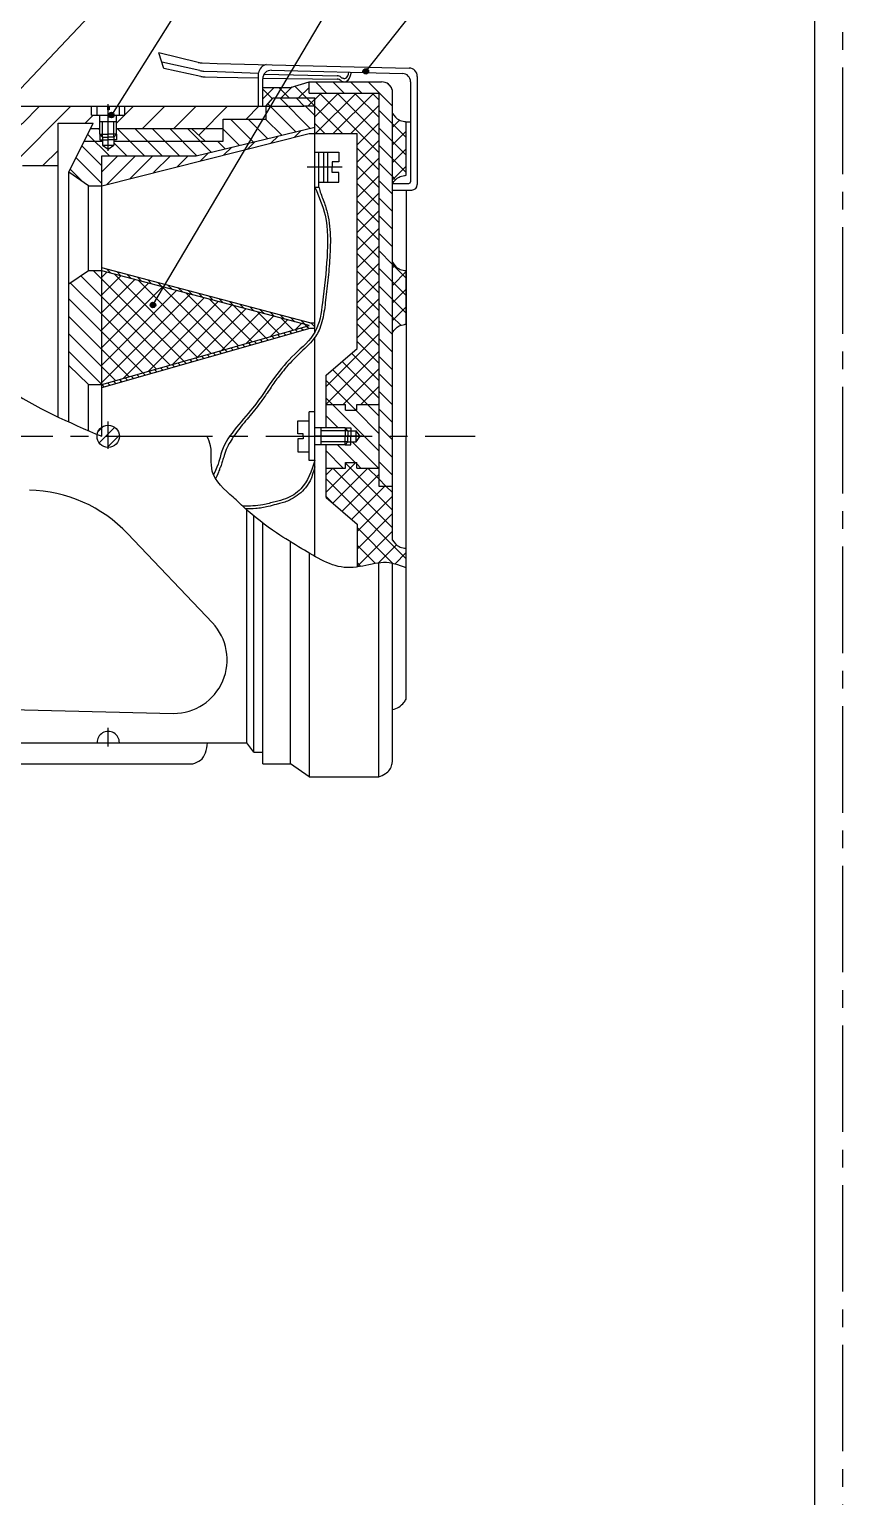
# Model space of a CAD drawing. Extents: x 8551 to 12754, y 3586 to 4451.
# Drawn here: x 10993.2 to 11138.8, y 4006.7 to 4269.3 of the extents above; entities that cross this region are included whole.
import ezdxf

# ---------------------------------------------------------------- set-up
doc = ezdxf.new("R2010")
doc.units = 0
doc.linetypes.add('CENTER2', pattern=[28.575, 19.05, -3.175, 3.175, -3.175])
for name, color, linetype in [('DUONGTAM', 3, 'CENTER2'), ('LIENDAM', 7, 'CONTINUOUS'), ('LIENMANH', 1, 'CONTINUOUS'), ('MATCAT', 5, 'CONTINUOUS'), ('TEXT', 6, 'CONTINUOUS')]:
    doc.layers.add(name, color=color, linetype=linetype)
pattern_1 = [(45, (10203.5675, 3865.4532), (-1.571545, 1.571545), []), (135, (10203.5675, 3865.4532), (-1.571545, -1.571545), [])]

msp = doc.modelspace()

# ---------------------------------------------------------------- hatches: boundary and pattern name
at = {"layer": 'LIENDAM'}
h = msp.add_hatch(dxfattribs=at)
h.set_pattern_fill('ANSI31', color=5, scale=0.7, angle=90, style=0)
h.set_pattern_definition([(135, (10203.5675, 3865.4532), (-1.571545, -1.571545), [])])
h.paths.add_polyline_path([(11058.18, 4227.58), (11058.18, 4241.71), (11058.18, 4254.24), (11058.18, 4258.33, 0.349726), (11056.23, 4259.88), (11043.29, 4259.88), (11043.29, 4257.88), (11055.73, 4257.88), (11055.73, 4196.44), (11058.18, 4196.44), (11058.18, 4215.01)])
h.paths.add_polyline_path([(11058.18, 4196.44), (11055.73, 4196.44), (11055.73, 4190.76), (11055.73, 4187.54), (11058.18, 4187.54)])
for points in [[(11052.9, 4261.76, 1), (11053.9, 4261.76, 1)], [(11007.35, 4253.94, 1), (11008.35, 4253.94, 1)], [(11014.79, 4219.94, 1), (11015.79, 4219.94, 1)]]:
    msp.add_hatch(color=6, dxfattribs=at).paths.add_polyline_path(points)
h = msp.add_hatch(dxfattribs=at)
h.set_pattern_fill('ANSI31', color=5, scale=0.7, angle=90, style=0)
h.set_pattern_definition([(135, (4571.3073, 3865.4532), (-1.5715448, -1.5715448), [])])
h.paths.add_polyline_path([(11035.49, 4255.52), (11035.49, 4253.23), (11027.87, 4253.23), (11027.87, 4249.29), (11024.64, 4249.29), (11021.98, 4249.29), (11021.38, 4246.63), (11023.05, 4246.63), (11044.29, 4251.77), (11044.29, 4255.06), (11044.29, 4255.52), (11042.36, 4255.52)])
h.paths.add_polyline_path([(11042.36, 4255.52), (11040.95, 4257), (11036.8, 4257), (11035.49, 4255.52)])
h.paths.add_polyline_path([(11008.28, 4249.29), (11008.28, 4248.54), (11007.28, 4247.83), (11006.28, 4248.54), (11006.28, 4249.29), (11002.98, 4249.29), (11000.22, 4243.72), (11003.73, 4241.3), (11006.14, 4241.3), (11006.14, 4246.63), (11021.38, 4246.63), (11021.98, 4249.29)])
h.paths.add_polyline_path([(11008.78, 4251.52), (11008.78, 4250.5), (11008.78, 4249.5), (11008.28, 4249.5), (11008.28, 4249.29), (11021.98, 4249.29), (11022.44, 4251.28), (11022.18, 4251.52)])
h.paths.add_polyline_path([(11004.09, 4251.52), (11002.98, 4249.29), (11006.28, 4249.29), (11006.28, 4249.5), (11005.78, 4249.5), (11005.78, 4250.5), (11005.78, 4251.32), (11005.59, 4251.52)])
h.paths.add_polyline_path([(11024.64, 4249.29), (11022.44, 4251.28), (11021.98, 4249.29)], flags=17)
h.paths.add_polyline_path([(11008.78, 4250.5), (11008.28, 4250), (11008.28, 4249.5), (11008.78, 4249.5)], flags=17)
h.paths.add_polyline_path([(11005.78, 4249.5), (11006.28, 4249.5), (11006.28, 4250), (11005.78, 4250.5)], flags=16)
h = msp.add_hatch(dxfattribs=at)
h.set_pattern_fill('ANSI37', color=3, scale=0.7, style=0)
h.set_pattern_definition(pattern_1)
edge = h.paths.add_edge_path()
edge.add_spline(control_points=[(11060.63, 4226.08), (11060.53, 4226.1), (11060.09, 4226.18), (11059.08, 4226.36), (11058.53, 4227.11), (11058.18, 4227.58)], knot_values=[0, 0, 0, 0, 0.308957, 1.312772, 2.973523, 2.973523, 2.973523, 2.973523], degree=3, periodic=0)
edge.add_line((11058.18, 4227.58), (11058.18, 4215.01))
edge.add_spline(control_points=[(11058.18, 4215.01), (11058.53, 4215.48), (11059.08, 4216.23), (11060.09, 4216.41), (11060.53, 4216.49), (11060.63, 4216.51)], knot_values=[0, 0, 0, 0, 1.66075, 2.664566, 2.973523, 2.973523, 2.973523, 2.973523], degree=3, periodic=0)
edge.add_line((11060.63, 4216.51), (11060.63, 4226.08))
edge = h.paths.add_edge_path()
edge.add_spline(control_points=[(11060.63, 4252.74), (11060.53, 4252.76), (11060.09, 4252.83), (11059.08, 4253.02), (11058.53, 4253.77), (11058.18, 4254.24)], knot_values=[0, 0, 0, 0, 0.308957, 1.312772, 2.973523, 2.973523, 2.973523, 2.973523], degree=3, periodic=0)
edge.add_line((11058.18, 4254.24), (11058.18, 4241.71))
edge.add_spline(control_points=[(11058.18, 4241.71), (11058.53, 4242.13), (11059.08, 4242.88), (11060.09, 4243.07), (11060.53, 4243.15), (11060.63, 4243.17)], knot_values=[0, 0, 0, 0, 1.66075, 2.664566, 2.973523, 2.973523, 2.973523, 2.973523], degree=3, periodic=0)
edge.add_line((11060.63, 4243.17), (11060.63, 4252.74))
h = msp.add_hatch(dxfattribs=at)
h.set_pattern_fill('ANSI31', color=5, scale=0.7, angle=90, style=0)
h.set_pattern_definition([(135, (10697.9407, 3674.6949), (-1.571545, -1.571545), [])])
h.paths.add_polyline_path([(11003.73, 4226.08), (11000.22, 4223.65), (11000.22, 4209.1), (11003.73, 4205.71), (11006.14, 4205.71), (11006.14, 4226.08)])
h = msp.add_hatch(dxfattribs=at)
h.set_pattern_fill('ANSI31', color=5, scale=0.3, angle=90, style=0)
h.set_pattern_definition([(135, (10697.9407, 3674.6949), (-0.6735192, -0.6735192), [])])
h.paths.add_polyline_path([(11043.4, 4216.75), (11006.14, 4226.6), (11006.14, 4226.08), (11043.32, 4216.25), (11006.14, 4205.71), (11006.14, 4205.19), (11043.45, 4215.77), (11044.29, 4215.77), (11044.29, 4216.75)])
h = msp.add_hatch(dxfattribs=at)
h.set_pattern_fill('ANSI37', color=3, scale=0.7, angle=90, style=0)
h.set_pattern_definition([(135, (10697.9407, 3674.6949), (-1.571545, -1.571545), []), (225, (10697.9407, 3674.6949), (1.571545, -1.571545), [])])
h.paths.add_polyline_path([(11043.32, 4216.25), (11006.14, 4226.08), (11006.14, 4205.71)])
h = msp.add_hatch(dxfattribs=at)
h.set_pattern_fill('ANSI31', color=3, scale=0.5, angle=180, style=0)
h.set_pattern_definition([(225, (10706.4933, 3976.8995), (1.122532, -1.122532), [])])
h.paths.add_polyline_path([(11005.28, 4196.44), (11007.28, 4196.44), (11007.28, 4198.44, 0.414214)])
h.paths.add_polyline_path([(11005.28, 4196.44, 0.414214), (11007.28, 4194.44), (11007.28, 4196.44)])
h.paths.add_polyline_path([(11007.28, 4196.44), (11007.28, 4194.44, 0.414214), (11009.28, 4196.44)])
h.paths.add_polyline_path([(11007.28, 4198.44), (11007.28, 4196.44), (11009.28, 4196.44, 0.414214)])
h = msp.add_hatch(dxfattribs=at)
h.set_pattern_fill('ANSI37', color=3, scale=0.7, style=0)
h.set_pattern_definition(pattern_1)
h.paths.add_polyline_path([(11047.13, 4190.76), (11046.29, 4190.76), (11046.29, 4185.51), (11046.36, 4185.45)])
edge = h.paths.add_edge_path()
edge.add_line((11055.73, 4187.54), (11055.73, 4190.76))
edge.add_line((11055.73, 4190.76), (11053.24, 4190.76))
edge.add_line((11053.24, 4190.76), (11051.77, 4190.76))
edge.add_line((11051.77, 4190.76), (11051.77, 4191.76))
edge.add_line((11051.77, 4191.76), (11049.77, 4191.76))
edge.add_line((11049.77, 4191.76), (11049.77, 4190.76))
edge.add_line((11049.77, 4190.76), (11047.13, 4190.76))
edge.add_line((11047.13, 4190.76), (11046.36, 4185.45))
edge.add_line((11046.36, 4185.45), (11051.85, 4180.71))
edge.add_line((11051.85, 4180.71), (11051.85, 4173.05))
edge.add_spline(control_points=[(11051.85, 4173.05), (11052.74, 4173.17), (11054.33, 4173.53), (11057.28, 4174.1), (11059.29, 4173.39), (11060.63, 4172.9)], knot_values=[0, 0, 0, 0, 2.695181, 4.757551, 8.918012, 8.918012, 8.918012, 8.918012], degree=3, periodic=0)
edge.add_line((11060.63, 4172.9), (11060.63, 4176.37))
edge.add_spline(control_points=[(11060.63, 4176.37), (11060.53, 4176.38), (11060.09, 4176.46), (11059.08, 4176.65), (11058.53, 4177.4), (11058.18, 4177.87)], knot_values=[0, 0, 0, 0, 0.308957, 1.312772, 2.973523, 2.973523, 2.973523, 2.973523], degree=3, periodic=0)
edge.add_line((11058.18, 4177.87), (11058.18, 4187.54))
edge.add_line((11058.18, 4187.54), (11055.73, 4187.54))
at = {"layer": 'MATCAT'}
h = msp.add_hatch(dxfattribs=at)
h.set_pattern_fill('ANSI31', color=5, scale=1.25, angle=180, style=0)
h.set_pattern_definition([(225, (4571.3073, 3865.4532), (2.80633, -2.80633), [])])
h.paths.add_polyline_path([(10943.65, 4235.54, -0.002355), (10943.22, 4235.54), (10931.9, 4235.54), (10931.9, 4239.9), (10925.09, 4239.9), (10925.09, 4230.73), (10943.65, 4230.73)])
h.paths.add_polyline_path([(10919.98, 4237.74), (10921.98, 4237.74), (10921.98, 4230.73), (10924.33, 4230.73), (10925.09, 4230.73), (10925.09, 4239.9), (10898.39, 4239.9), (10891.46, 4239.9), (10891.46, 4237.4), (10898.39, 4237.4), (10898.39, 4235.74), (10919.98, 4235.74)])
h.paths.add_polyline_path([(10958.84, 4234.41), (10960.11, 4238.78, -0.014556), (10956.64, 4237.59, -0.073501), (10943.65, 4235.54), (10943.65, 4230.73), (10953.24, 4230.73, 0.053621), (10962.81, 4231.76), (10962.81, 4239.87, -0.011583), (10960.11, 4238.78), (10958.84, 4234.41, -0.333821), (10959.2, 4233.93, -1), (10958.2, 4233.93, -0.499451)])
h.paths.add_polyline_path([(11035.49, 4255.52), (11023.41, 4255.52), (11022.49, 4251.52), (11027.87, 4251.52), (11027.87, 4253.23), (11035.49, 4253.23)])
h.paths.add_polyline_path([(11027.87, 4251.52), (11022.49, 4251.52), (11022.44, 4251.28), (11024.64, 4249.29), (11027.87, 4249.29)])
h.paths.add_polyline_path([(11023.41, 4255.52), (11010.28, 4255.52), (11010.28, 4253.91), (11008.78, 4253.91), (11008.78, 4251.52), (11022.18, 4251.52), (11022.49, 4251.52)])
edge = h.paths.add_edge_path()
edge.add_line((11004.28, 4255.52), (10991.91, 4255.52))
edge.add_line((10991.91, 4255.52), (10991.91, 4252.4))
edge.add_line((10991.91, 4252.4), (10989.89, 4252.4))
edge.add_line((10989.89, 4252.4), (10989.89, 4242.42))
edge.add_spline(control_points=[(10989.89, 4242.42), (10990.28, 4242.79), (10991.1, 4243.67), (10991.91, 4244.86), (10991.91, 4244.86)], knot_values=[1.307351, 1.307351, 1.307351, 1.307351, 1.361634, 1.421602, 1.421602, 1.421602, 1.421602], degree=3, periodic=0)
edge.add_line((10991.91, 4244.86), (10991.91, 4244.91))
edge.add_line((10991.91, 4244.91), (10998.3, 4244.91))
edge.add_line((10998.3, 4244.91), (10998.3, 4252.48))
edge.add_line((10998.3, 4252.48), (11004.57, 4252.48))
edge.add_line((11004.57, 4252.48), (11004.09, 4251.52))
edge.add_line((11004.09, 4251.52), (11005.78, 4251.52))
edge.add_line((11005.78, 4251.52), (11005.78, 4253.91))
edge.add_line((11005.78, 4253.91), (11004.28, 4253.91))
edge.add_line((11004.28, 4253.91), (11004.28, 4255.52))

# ---------------------------------------------------------------- linework, layer by layer
at = {"layer": 'DUONGTAM'}
for p, q in [((11007.28, 4247.53), (11007.28, 4255.89)), ((11049.18, 4244.63), (11042.88, 4244.63)), ((11007.28, 4194.2), (11007.28, 4199.07)), ((9978.21, 4196.44), (11072.99, 4196.44)), ((11052.68, 4196.44), (11044.31, 4196.44)), ((11007.28, 4140.94), (11007.28, 4144.25))]:
    msp.add_line(p, q, dxfattribs=at)
msp.add_lwpolyline([(9949.79, 3586.15), (11138.79, 3586.15), (11138.79, 4427.15), (9949.79, 4427.15)], close=True, dxfattribs=at)
at = {"layer": 'LIENDAM', "color": 6}
msp.add_line((11049.59, 4320.06), (11007.85, 4253.94), dxfattribs=at)
at = {"layer": 'LIENDAM'}
for p, q in [((11017.24, 4262.26), (11016.36, 4265.07)), ((11023.37, 4263.36), (11016.36, 4265.07)), ((11023.69, 4261.9), (11016.88, 4263.4)), ((11024.11, 4263.26), (11026.8, 4263.19)), ((11026.8, 4263.19), (11061.17, 4262.35)), ((11023.87, 4260.85), (11017.24, 4262.26)), ((11024.41, 4261.81), (11026.79, 4261.75)), ((11024.64, 4260.77), (11026.78, 4260.73)), ((11026.78, 4260.73), (11034.2, 4260.58)), ((11026.79, 4261.75), (11034.2, 4261.41)), ((11034.2, 4255.52), (11034.2, 4261.48)), ((11034.96, 4260.53), (11048.26, 4260.36)), ((11034.96, 4255.52), (11034.96, 4260.45)), ((11035.21, 4261.28), (11048.26, 4260.97)), ((11036.49, 4261.95), (11059.97, 4261.38)), ((11039.9, 4258.88), (11043.29, 4259.88)), ((11043.29, 4259.88), (11056.23, 4259.88)), ((11043.29, 4257.88), (11043.29, 4259.88)), ((11061.43, 4259.88), (11061.43, 4242.01)), ((11062.63, 4260.85), (11062.63, 4241.51)), ((11034.96, 4258.88), (11039.9, 4258.88)), ((11043.29, 4257.88), (11055.73, 4257.88)), ((11055.73, 4257.88), (11055.73, 4190.76)), ((11058.18, 4254.24), (11058.18, 4258.33)), ((10986.02, 4255.52), (11007.13, 4255.52)), ((11004.28, 4253.91), (11004.28, 4255.52)), ((11005.28, 4253.91), (11005.28, 4255.52)), ((11007.13, 4255.52), (11007.13, 4254.88)), ((11007.13, 4255.52), (11035.49, 4255.52)), ((11007.13, 4254.88), (11007.28, 4254.88)), ((11007.44, 4254.88), (11007.28, 4254.88)), ((11007.44, 4255.52), (11007.44, 4254.88)), ((11009.28, 4253.91), (11009.28, 4255.52)), ((11010.28, 4253.91), (11010.28, 4255.52)), ((11035.49, 4255.52), (11036.8, 4257)), ((11035.49, 4255.52), (11035.49, 4253.23)), ((11036.8, 4257), (11040.95, 4257)), ((11042.36, 4255.52), (11040.95, 4257)), ((11044.29, 4255.52), (11042.36, 4255.52)), ((11044.29, 4255.06), (11044.29, 4257)), ((11044.29, 4215.1), (11044.29, 4255.06)), ((10998.3, 4199.9), (10998.3, 4252.48)), ((10998.3, 4252.48), (11004.57, 4252.48)), ((11000.22, 4243.72), (11004.57, 4252.48)), ((11004.28, 4253.91), (11010.28, 4253.91)), ((11005.78, 4250.5), (11005.78, 4253.91)), ((11005.78, 4252.78), (11008.78, 4252.78)), ((11008.78, 4250.5), (11008.78, 4253.91)), ((11027.87, 4249.29), (11027.87, 4253.23)), ((11027.87, 4253.23), (11035.49, 4253.23)), ((11060.63, 4243.17), (11060.63, 4252.74)), ((11060.63, 4252.74), (11061.43, 4252.74)), ((11004.09, 4251.52), (11005.78, 4251.52)), ((11005.78, 4250.5), (11007.28, 4250.5)), ((11005.78, 4250.5), (11006.28, 4250)), ((11005.78, 4249.5), (11007.28, 4249.5)), ((11006.14, 4241.3), (11043.29, 4250.62)), ((11006.28, 4250), (11006.28, 4248.54)), ((11006.28, 4250), (11007.28, 4250)), ((11008.78, 4250.5), (11007.28, 4250.5)), ((11008.28, 4250), (11007.28, 4250)), ((11008.78, 4249.5), (11007.28, 4249.5)), ((11008.78, 4250.5), (11008.28, 4250)), ((11008.28, 4250), (11008.28, 4248.54)), ((11008.78, 4251.52), (11022.18, 4251.52)), ((11024.64, 4249.29), (11022.18, 4251.52)), ((11023.05, 4246.63), (11044.29, 4251.77)), ((11043.29, 4250.62), (11051.85, 4250.62)), ((11051.85, 4212.17), (11051.85, 4250.62)), ((11006.28, 4248.54), (11007.28, 4247.83)), ((11006.28, 4248.54), (11008.28, 4248.54)), ((11007.28, 4247.83), (11008.28, 4248.54)), ((11024.64, 4249.29), (11027.87, 4249.29)), ((11044.29, 4247.32), (11048.57, 4247.32)), ((11045.01, 4241.05), (11045.01, 4247.32)), ((11045.91, 4241.93), (11045.91, 4247.32)), ((11046.59, 4241.93), (11046.59, 4247.32)), ((11048.57, 4247.32), (11048.57, 4245.58)), ((10991.91, 4244.91), (10998.3, 4244.91)), ((11006.14, 4196.44), (11006.14, 4246.63)), ((11006.14, 4246.63), (11023.05, 4246.63)), ((11048.57, 4245.58), (11047.41, 4245.58)), ((11047.41, 4245.58), (11047.41, 4244.63)), ((11047.41, 4243.68), (11047.41, 4244.63)), ((11000.22, 4199.01), (11000.22, 4243.72)), ((11003.73, 4241.3), (11000.22, 4243.72)), ((11045.01, 4241.93), (11048.57, 4241.93)), ((11048.57, 4243.68), (11047.41, 4243.68)), ((11048.57, 4241.93), (11048.57, 4243.68)), ((11058.18, 4241.71), (11061.13, 4241.71)), ((11058.18, 4227.58), (11058.18, 4241.71)), ((11003.73, 4226.08), (11003.73, 4241.3)), ((11003.73, 4241.3), (11006.14, 4241.3)), ((11044.29, 4241.05), (11045.01, 4241.05)), ((11058.18, 4240.51), (11061.63, 4240.51)), ((11060.63, 4240.51), (11060.63, 4196.44)), ((11003.73, 4226.08), (11000.22, 4223.65)), ((11006.14, 4226.08), (11003.73, 4226.08)), ((11043.4, 4216.75), (11006.14, 4226.6)), ((11043.28, 4216.26), (11006.14, 4226.08)), ((11060.63, 4216.51), (11060.63, 4226.08)), ((11006.14, 4205.71), (11043.32, 4216.25)), ((11006.14, 4205.19), (11043.45, 4215.77)), ((11043.4, 4216.75), (11044.29, 4216.75)), ((11043.45, 4215.77), (11044.29, 4215.77)), ((11044.29, 4188.9), (11044.29, 4214.17)), ((11058.18, 4196.44), (11058.18, 4215.01)), ((11046.29, 4207.37), (11051.85, 4212.17)), ((11003.73, 4205.71), (11000.22, 4209.1)), ((11046.29, 4197.94), (11046.29, 4207.37)), ((11003.73, 4205.71), (11006.14, 4205.71)), ((11003.73, 4197.46), (11003.73, 4205.71)), ((11046.29, 4202.12), (11049.77, 4202.12)), ((11049.77, 4201.12), (11049.77, 4202.12)), ((11051.77, 4202.12), (11055.73, 4202.12)), ((11051.77, 4201.12), (11051.77, 4202.12)), ((11044.29, 4200.79), (11043.29, 4200.79)), ((11043.29, 4192.09), (11043.29, 4200.79)), ((11049.77, 4201.12), (11051.24, 4201.12)), ((11051.24, 4201.12), (11051.77, 4201.12)), ((11041.21, 4196.89), (11041.21, 4199.22)), ((11041.21, 4199.22), (11043.29, 4199.22)), ((11042.21, 4196.89), (11041.21, 4196.89)), ((11042.21, 4196.44), (11042.21, 4196.89)), ((11049.71, 4197.94), (11044.29, 4197.94)), ((11045.34, 4197.94), (11045.34, 4194.94)), ((11049.71, 4197.94), (11050.21, 4197.44)), ((11049.71, 4197.94), (11049.71, 4196.44)), ((11050.21, 4197.44), (11050.21, 4196.44)), ((11050.21, 4197.44), (11051.66, 4197.44)), ((11050.71, 4197.94), (11050.71, 4196.44)), ((11051.66, 4195.44), (11051.66, 4197.44)), ((11052.37, 4196.44), (11051.66, 4197.44)), ((11042.21, 4195.99), (11041.21, 4195.99)), ((11041.21, 4195.99), (11041.21, 4193.65)), ((11042.21, 4196.44), (11042.21, 4195.99)), ((11049.71, 4194.94), (11044.29, 4194.94)), ((11046.29, 4185.51), (11046.29, 4194.94)), ((11049.71, 4194.94), (11049.71, 4196.44)), ((11049.71, 4194.94), (11050.21, 4195.44)), ((11050.21, 4195.44), (11050.21, 4196.44)), ((11050.21, 4195.44), (11051.66, 4195.44)), ((11050.71, 4194.94), (11050.71, 4196.44)), ((11051.66, 4195.44), (11052.37, 4196.44)), ((11058.18, 4177.87), (11058.18, 4196.44)), ((11060.63, 4149.37), (11060.63, 4196.44)), ((11041.21, 4193.65), (11043.29, 4193.65)), ((11044.29, 4192.09), (11043.29, 4192.09)), ((11049.77, 4190.76), (11049.77, 4191.76)), ((11049.77, 4191.76), (11051.77, 4191.76)), ((11051.77, 4190.76), (11051.77, 4191.76)), ((11046.29, 4190.76), (11049.77, 4190.76)), ((11051.77, 4190.76), (11053.24, 4190.76)), ((11053.24, 4190.76), (11055.73, 4190.76)), ((11055.73, 4190.76), (11055.73, 4187.54)), ((11044.29, 4174.93), (11044.29, 4188.9)), ((11055.73, 4187.54), (11058.18, 4187.54)), ((11046.29, 4185.51), (11051.85, 4180.71)), ((11032.1, 4141.6), (11032.1, 4183.27)), ((11033.38, 4139.9), (11033.38, 4182.17)), ((11010.76, 4179.02), (11025.94, 4163.05)), ((11034.96, 4137.81), (11034.96, 4180.91)), ((11051.85, 4180.71), (11051.85, 4173.05)), ((11039.9, 4137.81), (11039.9, 4177.57)), ((11043.29, 4175.51), (11043.29, 4135.51)), ((11055.73, 4135.51), (11055.73, 4173.78)), ((11058.18, 4138.38), (11058.18, 4173.67)), ((10956.74, 4148.35), (11018.98, 4146.83)), ((10956.74, 4141.6), (11032.1, 4141.6)), ((11033.38, 4139.9), (11032.1, 4141.6)), ((11033.38, 4139.9), (11034.96, 4139.9)), ((10956.74, 4137.81), (11022.44, 4137.81)), ((11034.96, 4137.81), (11039.9, 4137.81)), ((11043.29, 4135.51), (11039.9, 4137.81)), ((11043.29, 4135.51), (11055.73, 4135.51))]:
    msp.add_line(p, q, dxfattribs=at)
at = {"layer": 'LIENDAM', "color": 3}
for p, q in [((11036.97, 4258.88), (11034.96, 4256.87)), ((11036.69, 4256.87), (11034.96, 4258.6)), ((11039.7, 4257), (11037.82, 4258.88)), ((11040.2, 4258.97), (11038.23, 4257)), ((11044.29, 4255.55), (11040.72, 4259.13)), ((11043.25, 4258.88), (11041.37, 4257)), ((11045.4, 4257.88), (11043.03, 4255.52)), ((11048.54, 4257.88), (11044.29, 4253.64)), ((11051.68, 4257.88), (11044.42, 4250.62)), ((11055.73, 4247.26), (11045.11, 4257.88)), ((11054.83, 4257.88), (11047.56, 4250.62)), ((11055.73, 4250.4), (11048.25, 4257.88)), ((11055.73, 4253.54), (11051.39, 4257.88)), ((11055.73, 4256.69), (11054.54, 4257.88)), ((11049.23, 4250.62), (11044.29, 4255.55)), ((11055.73, 4255.65), (11050.71, 4250.62)), ((11046.08, 4250.62), (11044.29, 4252.41)), ((11055.73, 4252.5), (11051.85, 4248.62)), ((11055.73, 4249.36), (11051.85, 4245.48)), ((11055.73, 4244.11), (11051.85, 4248)), ((11055.73, 4246.22), (11051.85, 4242.34)), ((11055.73, 4240.97), (11051.85, 4244.85)), ((11055.73, 4243.07), (11051.85, 4239.19)), ((11055.73, 4237.83), (11051.85, 4241.71)), ((11055.73, 4239.93), (11051.85, 4236.05)), ((11055.73, 4234.68), (11051.85, 4238.57)), ((11055.73, 4236.79), (11051.85, 4232.91)), ((11055.73, 4231.54), (11051.85, 4235.42)), ((11055.73, 4233.64), (11051.85, 4229.76)), ((11055.73, 4228.4), (11051.85, 4232.28)), ((11055.73, 4230.5), (11051.85, 4226.62)), ((11055.73, 4225.26), (11051.85, 4229.14)), ((11055.73, 4227.36), (11051.85, 4223.48)), ((11055.73, 4222.11), (11051.85, 4225.99)), ((11055.73, 4224.22), (11051.85, 4220.33)), ((11055.73, 4218.97), (11051.85, 4222.85)), ((11055.73, 4221.07), (11051.85, 4217.19)), ((11055.73, 4215.83), (11051.85, 4219.71)), ((11055.73, 4217.93), (11051.85, 4214.05)), ((11055.73, 4212.68), (11051.85, 4216.56)), ((11055.73, 4214.79), (11046.29, 4205.35)), ((11055.73, 4209.54), (11051.85, 4213.42)), ((11055.73, 4211.64), (11046.29, 4202.2)), ((11055.73, 4206.4), (11050.84, 4211.29)), ((11053.73, 4202.12), (11047.46, 4208.38)), ((11055.73, 4203.25), (11049.15, 4209.84)), ((11055.73, 4208.5), (11049.35, 4202.12)), ((11051.59, 4201.12), (11046.29, 4206.41)), ((11055.73, 4205.36), (11052.49, 4202.12)), ((11047.44, 4202.12), (11046.29, 4203.26)), ((11055.73, 4202.21), (11055.63, 4202.12)), ((11051.77, 4201.39), (11051.49, 4201.12))]:
    msp.add_line(p, q, dxfattribs=at)
at = {"layer": 'LIENDAM', "color": 1}
for p, q in [((11006.28, 4250), (11006.28, 4252.78)), ((11008.28, 4250), (11008.28, 4252.78)), ((11022.18, 4251.52), (11027.87, 4251.52)), ((11050.21, 4197.44), (11045.34, 4197.44)), ((11050.21, 4195.44), (11045.34, 4195.44))]:
    msp.add_line(p, q, dxfattribs=at)
at = {"layer": 'LIENDAM', "color": 5}
msp.add_line((11005.78, 4251.32), (11005.59, 4251.52), dxfattribs=at)
at = {"layer": 'LIENDAM', "color": 2}
for p, q in [((11037.69, 4250.18), (11036.41, 4248.89)), ((11041.84, 4251.18), (11040.6, 4249.95)), ((11025.25, 4247.17), (11023.82, 4245.73)), ((11029.4, 4248.17), (11028.01, 4246.79)), ((11033.54, 4249.17), (11032.21, 4247.84)), ((11009, 4246.63), (11006.14, 4243.77)), ((11012.15, 4246.63), (11007.03, 4241.52)), ((11015.29, 4246.63), (11011.23, 4242.57)), ((11018.43, 4246.63), (11015.42, 4243.63)), ((11021.57, 4246.63), (11019.62, 4244.68))]:
    msp.add_line(p, q, dxfattribs=at)
at = {"layer": 'LIENDAM', "color": 4}
for p, q in [((11053.12, 4196.44), (11047.44, 4202.12)), ((11055.73, 4200.11), (11053.73, 4202.12)), ((11048.48, 4197.94), (11046.29, 4200.12)), ((11055.73, 4196.97), (11051.59, 4201.12)), ((11051.51, 4191.76), (11048.33, 4194.94)), ((11055.65, 4190.76), (11050.98, 4195.44)), ((11055.73, 4193.82), (11053.12, 4196.44)), ((11049.37, 4190.76), (11046.29, 4193.83)), ((11052.51, 4190.76), (11051.77, 4191.51))]:
    msp.add_line(p, q, dxfattribs=at)
at = {"layer": 'LIENDAM'}
msp.add_lwpolyline([(9969.79, 3591.15), (11133.79, 3591.15), (11133.79, 4422.15), (9969.79, 4422.15)], close=True, dxfattribs=at)
at = {"layer": 'LIENDAM', "color": 6}
for centre in [(11053.4, 4261.76), (11007.85, 4253.94), (11015.29, 4219.94)]:
    msp.add_circle(centre, 0.5, dxfattribs=at)
at = {"layer": 'LIENDAM'}
msp.add_circle((11007.28, 4196.44), 2, dxfattribs=at)
for centre, radius, start, end in [((11024.2, 4266.76), 3.5, 256.2496, 268.5734), ((11036, 4261.23), 1.81, 104.7516, 172.0687), ((11024.51, 4265.61), 3.8, 257.6161, 268.4515), ((11024.71, 4264.76), 4, 257.8438, 268.9907), ((11036.46, 4260.45), 1.5, 88.6023, 180), ((11048.26, 4259.97), 1, 47.752, 90), ((11048.26, 4259.36), 1, 47.752, 90), ((11056.23, 4257.88), 2, 12.8957, 90), ((11059.93, 4259.88), 1.5, 0, 88.6023), ((11061.13, 4260.85), 1.5, 360, 88.5734), ((11061.13, 4260.85), 1.5, 360, 88.5942), ((11061.13, 4242.01), 0.3, 270, 0), ((11061.63, 4241.51), 1, 270, 0), ((10992.64, 4161.8), 25, 43.5362, 88.8067), ((11018.98, 4156.43), 9.6, 270, 43.5362), ((11007.28, 4141.62), 2, 359.4735, 180.5265)]:
    msp.add_arc(centre, radius, start, end, dxfattribs=at)
for points, knots in [([(11048.93, 4260.71), (11049, 4260.65), (11049.13, 4260.56), (11049.37, 4260.52), (11049.58, 4260.49), (11049.78, 4260.51), (11050.13, 4260.74), (11050.26, 4261.07), (11050.39, 4261.61)], [0.337495, 0.337495, 0.337495, 0.337495, 0.601658, 0.845623, 1.043377, 1.245287, 1.44216, 2.368287, 2.368287, 2.368287, 2.368287]), ([(11048.93, 4260.1), (11049, 4260.04), (11049.13, 4259.95), (11049.37, 4259.9), (11049.58, 4259.87), (11049.79, 4259.89), (11050.38, 4260.16), (11050.65, 4260.69), (11050.84, 4261.6)], [0.337508, 0.337508, 0.337508, 0.337508, 0.601658, 0.845623, 1.043377, 1.245287, 1.44216, 2.966105, 2.966105, 2.966105, 2.966105]), ([(11058.18, 4254.24), (11058.53, 4253.77), (11059.08, 4253.02), (11060.09, 4252.83), (11060.53, 4252.76), (11060.63, 4252.74)], [0, 0, 0, 0, 1.66075, 2.664566, 2.973523, 2.973523, 2.973523, 2.973523]), ([(11058.18, 4241.71), (11058.53, 4242.13), (11059.08, 4242.88), (11060.09, 4243.07), (11060.53, 4243.15), (11060.63, 4243.17)], [0, 0, 0, 0, 1.66075, 2.664566, 2.973523, 2.973523, 2.973523, 2.973523]), ([(11058.18, 4227.58), (11058.53, 4227.11), (11059.08, 4226.36), (11060.09, 4226.18), (11060.53, 4226.1), (11060.63, 4226.08)], [0, 0, 0, 0, 1.66075, 2.664566, 2.973523, 2.973523, 2.973523, 2.973523]), ([(11058.18, 4215.01), (11058.53, 4215.48), (11059.08, 4216.23), (11060.09, 4216.41), (11060.53, 4216.49), (11060.63, 4216.51)], [0, 0, 0, 0, 1.66075, 2.664566, 2.973523, 2.973523, 2.973523, 2.973523]), ([(11058.18, 4177.87), (11058.53, 4177.4), (11059.08, 4176.65), (11060.09, 4176.46), (11060.53, 4176.38), (11060.63, 4176.37)], [0, 0, 0, 0, 1.66075, 2.664566, 2.973523, 2.973523, 2.973523, 2.973523]), ([(11058.18, 4147.53), (11058.59, 4147.63), (11059.37, 4147.88), (11060.14, 4148.65), (11060.5, 4149.17), (11060.63, 4149.37)], [0.0273848, 0.0273848, 0.0273848, 0.0273848, 0.0797237, 0.1299602, 0.1588947, 0.1588947, 0.1588947, 0.1588947]), ([(11022.44, 4137.81), (11022.92, 4138), (11024.55, 4138.63), (11024.95, 4140.29), (11025.06, 4141.6)], [0, 0, 0, 0, 1.503958, 5.021275, 5.021275, 5.021275, 5.021275])]:
    msp.add_open_spline(points, degree=3, knots=knots, dxfattribs=at)
at = {"layer": 'LIENDAM', "color": 1}
for points, knots in [([(11060.63, 4172.9), (11059.29, 4173.39), (11057.28, 4174.1), (11053.72, 4173.42), (11048.59, 4172.17), (11042.88, 4175.81), (11036.84, 4179.37), (11032.73, 4182.61), (11028.94, 4186.24), (11025.08, 4189.43), (11026.06, 4193.93), (11025.24, 4195.88), (11024.96, 4196.44)], [0, 0, 0, 0, 4.160461, 6.22283, 10.748807, 19.527171, 24.84308, 32.165536, 34.92146, 40.907031, 45.437692, 47.286836, 47.286836, 47.286836, 47.286836]), ([(11044.29, 4190.96), (11043.73, 4189.11), (11043.59, 4188.79), (11043.42, 4188.53), (11043.05, 4187.73), (11042.26, 4186.79), (11041.86, 4186.42), (11041, 4185.75), (11040.55, 4185.44), (11039.76, 4185.02), (11039.45, 4184.87), (11038.82, 4184.64), (11038.5, 4184.55), (11037.9, 4184.39), (11037.61, 4184.32), (11036.86, 4184.12), (11036.39, 4183.99), (11035.55, 4183.78), (11035.18, 4183.7), (11034.44, 4183.58), (11034.07, 4183.54), (11033.1, 4183.46), (11032.5, 4183.45), (11031.91, 4183.44)], [0.77723, 0.77723, 0.77723, 0.77723, 1.031127, 1.031127, 3.09338, 3.09338, 4.640831, 4.640831, 6.188282, 6.188282, 7.135712, 7.135712, 8.083141, 8.083141, 8.967044, 8.967044, 10.430919, 10.430919, 11.51072, 11.51072, 12.59052, 12.59052, 14.340711, 14.340711, 14.340711, 14.340711])]:
    msp.add_open_spline(points, degree=3, knots=knots, dxfattribs=at)
msp.add_spline([(11044.29, 4192.09), (11041.76, 4187.02), (11039.05, 4185.26), (11037.16, 4184.72), (11034.99, 4184.18), (11031.37, 4183.94)], degree=3, dxfattribs=at)
at = {"layer": 'LIENDAM'}
msp.add_spline([(11055.73, 4135.51), (11056.92, 4136.06), (11057.69, 4136.79), (11058.09, 4137.68), (11058.18, 4138.38)], degree=3, dxfattribs=at)
at = {"layer": 'LIENMANH'}
for p, q in [((11035.49, 4255.52), (11042.36, 4255.52)), ((11040.95, 4257), (11044.29, 4257)), ((11005.78, 4250.5), (11005.78, 4249.5)), ((11008.78, 4250.5), (11008.78, 4249.5)), ((11002.98, 4249.29), (11006.28, 4249.29)), ((11008.28, 4249.29), (11024.64, 4249.29)), ((11049.71, 4197.94), (11050.71, 4197.94)), ((11049.71, 4194.94), (11050.71, 4194.94))]:
    msp.add_line(p, q, dxfattribs=at)
at = {"layer": 'LIENMANH', "color": 0}
for p, q in [((11058.18, 4241.71), (11058.18, 4254.24)), ((11058.18, 4215.01), (11058.18, 4227.58))]:
    msp.add_line(p, q, dxfattribs=at)
at = {"layer": 'LIENMANH'}
for points, knots in [([(11044.29, 4241.05), (11045, 4239.39), (11046.69, 4235.41), (11046.57, 4228.2), (11045.8, 4221.36), (11044.9, 4214.77), (11040.5, 4211.19), (11036.7, 4206.73), (11032.97, 4200.64), (11027.62, 4195.68), (11027.15, 4191.71), (11026.13, 4189.57)], [0, 0, 0, 0, 5.3703, 12.884007, 21.06249, 26.490503, 31.855638, 37.365238, 44.03947, 53.824386, 56.20505, 56.20505, 56.20505, 56.20505]), ([(11045.01, 4241.05), (11045.05, 4240.88), (11045.1, 4240.53), (11045.52, 4239.41), (11045.82, 4238.67), (11046.32, 4237.19), (11046.52, 4236.46), (11046.82, 4234.98), (11046.92, 4234.22), (11047.1, 4231.96), (11047.07, 4230.44), (11046.91, 4227.57), (11046.81, 4226.22), (11046.54, 4223.53), (11046.38, 4222.18), (11046.14, 4220.24), (11046.07, 4219.66), (11045.9, 4218.51), (11045.8, 4217.93), (11045.53, 4216.81), (11045.37, 4216.26), (11044.99, 4215.34), (11044.8, 4214.95), (11044.34, 4214.21), (11044.08, 4213.86), (11042.98, 4212.56), (11042.01, 4211.72), (11040.23, 4210), (11039.41, 4209.11), (11038.12, 4207.54), (11037.62, 4206.89), (11036.66, 4205.56), (11036.2, 4204.87), (11035.33, 4203.61), (11034.92, 4203.02), (11034.17, 4202), (11033.84, 4201.56), (11033.14, 4200.69), (11032.78, 4200.26), (11031.69, 4198.98), (11030.97, 4198.14), (11029.72, 4196.43), (11029.2, 4195.56), (11028.49, 4194.38), (11028.34, 4193.82), (11027.98, 4192.93), (11027.91, 4192.47), (11027.76, 4192.14), (11027.6, 4191.31), (11027.19, 4190.58), (11027.17, 4190.25), (11026.52, 4188.83)], [0, 0, 0, 0, 1.181002, 1.181002, 3.543005, 3.543005, 5.758849, 5.758849, 7.974694, 7.974694, 12.406383, 12.406383, 16.481196, 16.481196, 20.55601, 20.55601, 22.238699, 22.238699, 23.921388, 23.921388, 25.547624, 25.547624, 26.796968, 26.796968, 28.046311, 28.046311, 31.731367, 31.731367, 35.416423, 35.416423, 37.941365, 37.941365, 40.466308, 40.466308, 42.592701, 42.592701, 44.16747, 44.16747, 45.742239, 45.742239, 48.891777, 48.891777, 52.041315, 52.041315, 53.663667, 53.663667, 55.053296, 55.053296, 56.442926, 56.442926, 57.128427, 57.128427, 57.128427, 57.128427])]:
    msp.add_open_spline(points, degree=3, knots=knots, dxfattribs=at)
msp.add_spline([(10815.62, 4230.94), (10826.05, 4222.43), (10848.3, 4222.07), (10859.7, 4218.63), (10893.43, 4213.12), (10921.98, 4213.12), (10968.83, 4219.56), (10988.93, 4205.18), (11006.14, 4196.44)], degree=3, dxfattribs=at)
at = {"layer": 'TEXT'}
for p, q in [((10986.92, 4253.8), (11049.59, 4320.06)), ((11015.29, 4219.94), (11074.57, 4319.98)), ((11053.4, 4261.76), (11099.59, 4320.06))]:
    msp.add_line(p, q, dxfattribs=at)

doc.saveas('drawing.dxf')
